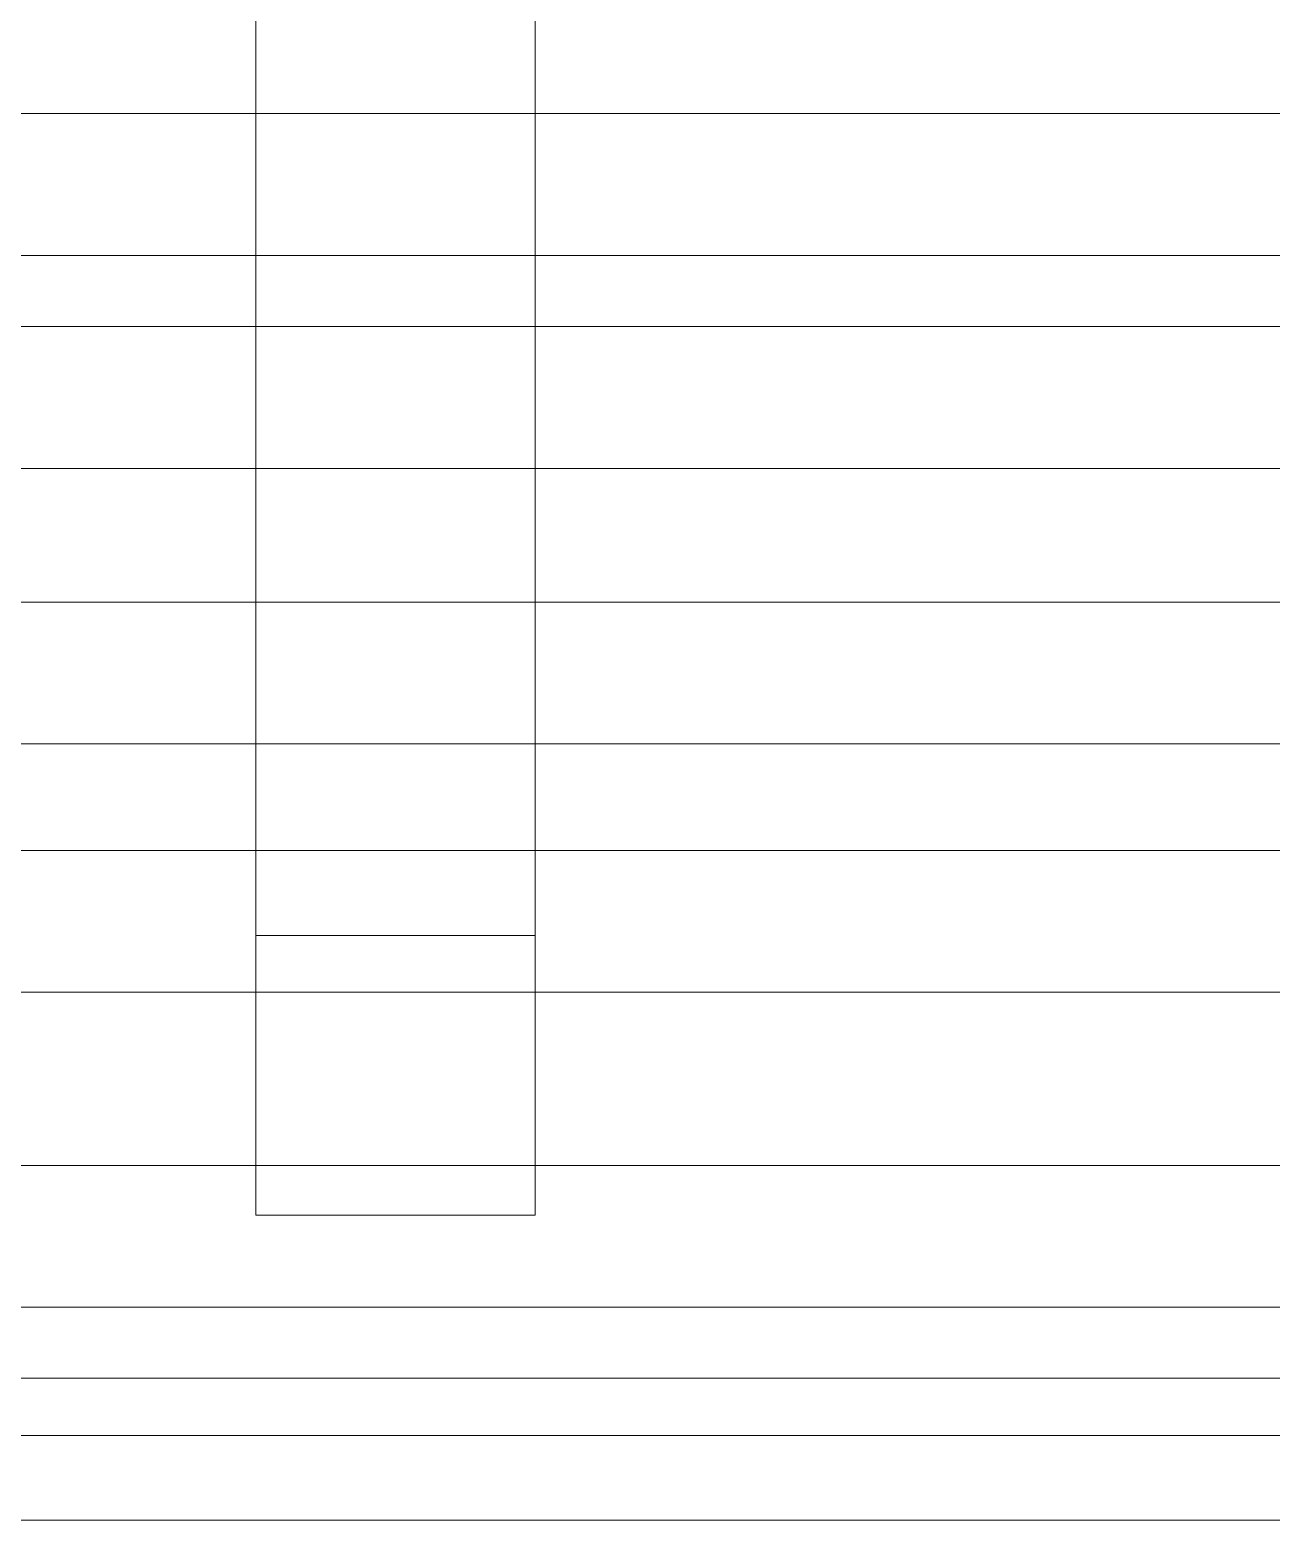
# Model space of a CAD drawing. Header units: metres. Extents: x 29 to 86.9, y -23.2 to 39.7.
# Drawn here: x 60.0535 to 60.2756, y -19.887 to -19.6202 of the extents above; entities that cross this region are included whole.
import ezdxf

# ---------------------------------------------------------------- set-up
doc = ezdxf.new("R2010")
doc.units = ezdxf.units.M
doc.header["$LTSCALE"] = 100
doc.layers.get('0').update_dxf_attribs({"color": 254})
for name, color, linetype, lineweight in [('A-GENM', 7, 'Continuous', 18), ('Arqui', 8, 'Continuous', 0), ('P-PIPE', 7, 'Continuous', 18)]:
    doc.layers.add(name, color=color, linetype=linetype, lineweight=lineweight)

# ---------------------------------------------------------------- blocks, each defined once
blk = doc.blocks.new('A$C9582355f')
at = {"layer": 'Arqui'}
blk.add_lwpolyline([(30.76906296143534, 5.292165126904365), (31.76906296143488, 5.292165126904365), (31.76906296143534, 3.292165126905275), (30.76906296143534, 3.292165126904365)], close=True, dxfattribs=at)
blk = doc.blocks.new('PIE AMIGO - PIE AMIGO-2313743-NIVEL 02')
at = {"layer": 'A-GENM', "color": 253, "true_color": 0xaaaaaa}
for p, q in [((0.0700000000000002, 0.025), (-0.6015682172153505, 0.025)), ((-0.530857539096696, 0.025), (0.06999999999999905, 0.025)), ((0.1199999999999987, 0.02500000000000298), (0.07000000000000141, 0.02500000000000298)), ((0.07000000000000141, 0.02500000000000298), (0.07000000000000141, -0.02500000000000298)), ((0.1199999999999993, 0.025), (0.07, 0.025)), ((0.07, 0.025), (0.07, -0.025)), ((0.07000000000000006, -0.025), (0.07000000000000006, 0.025)), ((0.06999999999999905, -0.025), (0.06999999999999905, 0.025)), ((0.1199999999999987, -0.02500000000000298), (0.1199999999999987, 0.02500000000000298)), ((0.1199999999999993, -0.025), (0.1199999999999993, 0.025)), ((-0.6015682172153505, -0.025), (0.0700000000000002, -0.025)), ((0.06999999999999905, -0.025), (-0.5308575390966961, -0.025)), ((0.07000000000000141, -0.02500000000000298), (0.1199999999999987, -0.02500000000000298)), ((0.07, -0.025), (0.1199999999999993, -0.025))]:
    blk.add_line(p, q, dxfattribs=at)

msp = doc.modelspace()

# ---------------------------------------------------------------- linework, layer by layer
at = {"layer": 'P-PIPE', "color": 11, "true_color": 0xff8080}
for p, q in [((61.11352388750365, -19.63523294361187), (59.9485736452018, -19.63523294361187)), ((61.13212740312867, -19.66063294361187), (59.9485736452018, -19.66063294361187)), ((59.9485736452018, -19.67333294361187), (61.13212740312867, -19.67333294361187)), ((59.9485736452018, -19.69873294361187), (61.13212740312867, -19.69873294361187)), ((61.30177402802052, -19.82348307993682), (59.9485736452018, -19.82348307993682)), ((61.32037754364553, -19.84888307993683), (59.9485736452018, -19.84888307993683)), ((59.9485736452018, -19.86158307993682), (61.32037754364553, -19.86158307993682)), ((59.9485736452018, -19.88698307993684), (61.32037754364553, -19.88698307993684))]:
    msp.add_line(p, q, dxfattribs=at)
at = {"layer": 'P-PIPE', "color": 1, "true_color": 0xff0000}
for p, q in [((61.20094352888364, -19.72265258499187), (59.91268864171232, -19.72265258499187)), ((61.21954704450864, -19.74805258499186), (59.91268864171232, -19.74805258499186)), ((59.91268864171232, -19.76710258499186), (61.21954704450864, -19.76710258499186)), ((59.91268864171232, -19.79250258499186), (61.21954704450864, -19.79250258499186))]:
    msp.add_line(p, q, dxfattribs=at)

# ---------------------------------------------------------------- block references
msp.add_blockref('A$C9582355f', (28.98266172889876, -23.16396569870889))
at = {"layer": 'A-GENM', "color": 253, "true_color": 0xaaaaaa, "rotation": 269.9999999999998}
msp.add_blockref('PIE AMIGO - PIE AMIGO-2313743-NIVEL 02', (60.11891516017995, -19.71236270345), dxfattribs=at)

doc.saveas('drawing.dxf')
